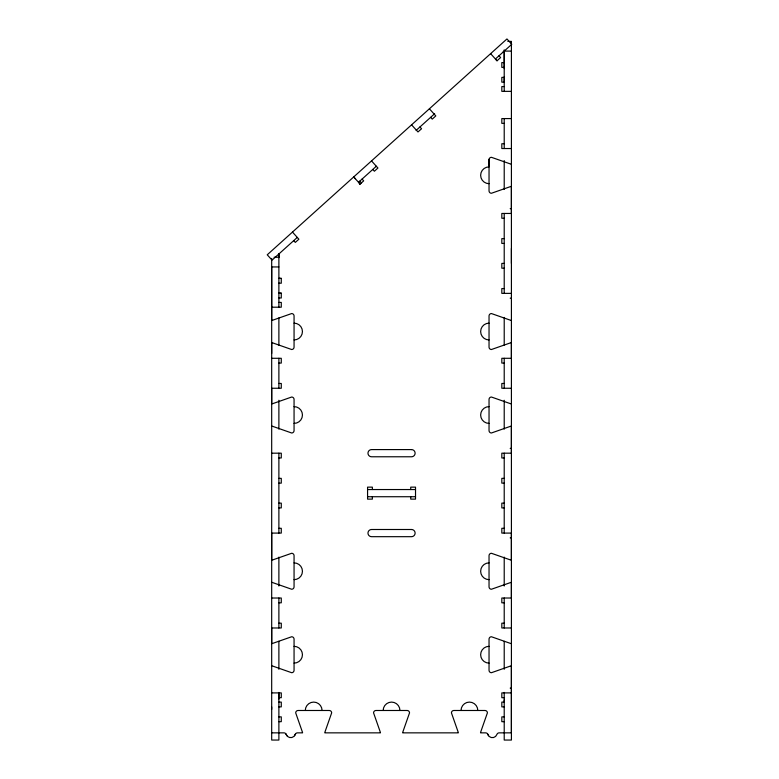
<?xml version="1.0" encoding="UTF-8"?>
<svg xmlns="http://www.w3.org/2000/svg" width="779" height="779" viewBox="0 0 779 779"><rect width="100%" height="100%" fill="white"/><g stroke="black" fill="none" stroke-linecap="round" stroke-linejoin="round"><path stroke-width="1.17" d="M271.686 709.387L271.686 706.884M271.686 353.5L271.686 266.944L278.882 266.944M278.882 257.645L278.882 253.993L278.882 307.208M278.882 698.958L278.882 692.901M278.882 345.194L278.882 317.929M504.217 700.993L504.217 699.893M504.217 81.785L504.217 77.014M504.217 68.649L504.217 51.093L511.414 51.093M511.414 263.399L511.414 248.423M489.076 159.267L489.037 166.891A8.394 8.394 0 0 0 480.643 175.285A8.394 8.394 0 0 0 489.037 183.678M294.559 735.727L295.572 733.828M502.913 52.271L504.217 51.093M297.286 237.42L272.046 260.137L267.236 254.801L506.954 38.95L511.764 44.296L495.434 59L497.041 60.781L500.605 57.568L498.998 55.786M376.335 166.239L358.515 182.286L360.122 184.068L353.705 176.94L355.312 178.722M416.122 130.414L434.633 113.744M359.635 184.506L363.686 180.855L362.079 179.073M507.811 41.384L511.414 41.384L511.414 740.05L504.217 740.05L504.217 692.424M504.217 62.593L501.822 62.593L501.822 67.383L504.217 67.383M504.217 77.374L501.822 77.374L501.822 82.165L504.217 82.165M504.217 86.566L501.822 86.566L501.822 91.357L511.414 91.357M511.414 118.574L501.822 118.574L501.822 123.364L504.217 123.364M504.217 143.735L501.822 143.735L501.822 148.536L511.414 148.536M510.206 208.665L511.414 208.665M504.217 218.256L501.822 218.256L501.822 213.456L511.414 213.456L511.414 186.415A2.395 2.395 0 0 0 510.722 186.512L491.432 193.26A2.395 2.395 0 0 1 489.037 190.865L489.037 159.705A2.395 2.395 0 0 1 491.432 157.309L510.722 164.057A2.405 2.405 0 0 0 511.414 164.155M504.217 238.627L501.822 238.627L501.822 243.428L504.217 243.428M274.081 257.236L278.882 257.236M504.217 263.399L501.822 263.399L501.822 268.2L504.217 268.2M278.882 278.327L281.277 278.327L281.277 283.235L278.882 283.128M278.882 278.434L281.277 278.434M504.217 288.571L501.822 288.571L501.822 293.371L511.414 293.371M278.882 293.118L281.277 293.118L281.277 298.016L278.882 297.909M278.882 293.225L281.277 293.225M510.206 298.162L511.414 298.162M278.882 302.408L281.277 302.408L281.277 307.208L271.686 307.208M271.686 358.291L281.277 358.291L281.277 363.082L278.882 363.082M504.217 363.082L501.822 363.082L501.822 358.291L511.414 358.291L511.414 342.672A2.395 2.395 0 0 0 510.722 342.77L491.432 349.518A2.395 2.395 0 0 1 489.037 347.122L489.037 315.962A2.395 2.395 0 0 1 491.432 313.557L510.722 320.315A2.395 2.395 0 0 0 511.414 320.412M278.882 383.463L281.277 383.463L281.277 388.254L271.686 388.254L271.686 403.882A2.395 2.395 0 0 0 272.368 403.775L291.667 397.027A2.395 2.395 0 0 1 294.063 399.423L294.063 430.592A2.395 2.395 0 0 1 291.667 432.988L272.368 426.23A2.395 2.395 0 0 0 271.686 426.132M504.217 383.463L501.822 383.463L501.822 388.254L511.414 388.254M510.206 448.383L511.414 448.383M271.686 453.183L281.277 453.183L281.277 457.974L278.882 457.974M504.217 457.974L501.822 457.974L501.822 453.183L511.414 453.183L511.414 426.132A2.395 2.395 0 0 0 510.722 426.23L491.432 432.988A2.395 2.395 0 0 1 489.037 430.592L489.037 399.423A2.395 2.395 0 0 1 491.432 397.027L510.722 403.775A2.395 2.395 0 0 0 511.414 403.882M278.882 478.355L281.277 478.355L281.277 483.146L278.882 483.146M504.217 478.355L501.822 478.355L501.822 483.146L504.217 483.146M367.571 489.543L415.519 489.543M367.571 496.729L415.519 496.729M278.882 503.127L281.277 503.127L281.277 507.918L278.882 507.918M504.217 503.127L501.822 503.127L501.822 507.918L504.217 507.918M278.882 528.298L281.277 528.298L281.277 533.089L271.686 533.089L271.686 560.14A2.395 2.395 0 0 0 272.368 560.033L291.667 553.285A2.395 2.395 0 0 1 294.063 555.68L294.063 586.85A2.395 2.395 0 0 1 291.667 589.245L272.368 582.488A2.395 2.395 0 0 0 271.686 582.39M504.217 528.298L501.822 528.298L501.822 533.089L511.414 533.089L511.414 560.14A2.395 2.395 0 0 1 510.722 560.033L491.432 553.285A2.395 2.395 0 0 0 489.037 555.68L489.037 586.85A2.395 2.395 0 0 0 491.432 589.245L510.722 582.488A2.395 2.395 0 0 1 511.414 582.39L511.414 598.019L501.822 598.019L501.822 602.81L504.217 602.81M510.206 537.88L511.414 537.88M271.686 598.019L281.277 598.019L281.277 602.81L278.882 602.81M278.882 623.181L281.277 623.181L281.277 627.981L271.686 627.981L271.686 643.6A2.395 2.395 0 0 0 272.368 643.503L291.667 636.755A2.395 2.395 0 0 1 294.063 639.15L294.063 670.31A2.395 2.395 0 0 1 291.667 672.705L272.368 665.957A2.395 2.395 0 0 0 271.686 665.86M504.217 623.181L501.822 623.181L501.822 627.981L511.414 627.981M510.206 688.11L511.414 688.11M271.686 692.901L281.277 692.901L281.277 697.702L278.882 697.702M511.414 692.901L501.822 692.901L501.822 697.702L504.217 697.702M278.882 702.093L281.277 702.093L281.277 706.884L278.853 706.884M504.217 702.093L501.822 702.093L501.822 706.884L504.237 706.884M278.853 716.875L281.277 716.875L281.277 721.675L278.882 721.675M504.237 716.875L501.822 716.875L501.822 721.675L504.217 721.675M271.686 732.854L283.936 732.854A2.395 2.395 0 0 1 286.195 734.461A4.791 4.791 0 0 0 295.231 734.461A2.395 2.395 0 0 1 297.49 732.854L302.554 732.854A2.395 2.395 0 0 0 302.447 732.172L295.699 712.882A2.395 2.395 0 0 1 298.094 710.487L329.264 710.487A2.395 2.395 0 0 1 331.659 712.882L324.901 732.172A2.395 2.395 0 0 0 324.804 732.854L380.425 732.854A2.395 2.395 0 0 0 380.318 732.172L373.569 712.882A2.395 2.395 0 0 1 375.965 710.487L407.135 710.487A2.395 2.395 0 0 1 409.53 712.882L402.772 732.172A2.395 2.395 0 0 0 402.675 732.854L458.295 732.854A2.395 2.395 0 0 0 458.188 732.172L451.44 712.882A2.395 2.395 0 0 1 453.836 710.487L484.996 710.487A2.395 2.395 0 0 1 487.401 712.882L480.643 732.172A2.395 2.395 0 0 0 480.546 732.854L485.599 732.854A2.395 2.395 0 0 1 487.858 734.461A4.791 4.791 0 0 0 496.905 734.461A2.395 2.395 0 0 1 499.164 732.854L511.414 732.854L511.414 665.86A2.395 2.395 0 0 0 510.722 665.957L491.432 672.705A2.395 2.395 0 0 1 489.037 670.31L489.037 639.15A2.395 2.395 0 0 1 491.432 636.755L510.722 643.503A2.395 2.395 0 0 0 511.414 643.6M490.624 53.654L497.041 60.781M429.395 108.787L435.802 115.915L432.248 119.129L430.641 117.347M419.949 126.967L421.556 128.749L417.992 131.953L411.575 124.835M371.515 160.893L377.932 168.021L374.378 171.234L372.771 169.452M359.81 181.118L361.417 182.899M292.466 232.074L298.883 239.202L295.319 242.405L293.722 240.623M487.527 733.828L488.54 735.727M285.854 733.828L286.867 735.727M504.217 49.856L504.217 91.357M504.217 118.574L504.217 148.536M504.217 160.542L504.217 189.414M504.217 213.456L504.217 293.371M504.217 317.404L504.217 345.078M504.217 358.291L504.217 388.254M504.217 400.27L504.217 429.141M504.217 453.183L504.217 533.089M504.217 557.131L504.217 586.003M504.217 598.019L504.217 627.981M504.217 641.292L504.217 669.278M410.728 489.543L410.728 487.138L415.519 487.138L415.519 499.125L410.728 499.125L410.728 496.729M372.372 489.543L372.372 487.138L367.571 487.138L367.571 499.125L372.372 499.125L372.372 496.729M278.882 358.291L278.882 388.254M278.882 400.27L278.882 429.141M278.882 453.183L278.882 533.089M278.882 557.131L278.882 586.003M278.882 598.019L278.882 627.981M278.882 641.292L278.882 669.278M278.882 692.424L278.882 740.05L271.686 740.05L271.686 342.672A2.395 2.395 0 0 1 272.368 342.77L291.667 349.518A2.395 2.395 0 0 0 294.063 347.122L294.063 315.962A2.395 2.395 0 0 0 291.667 313.557L272.368 320.315A2.395 2.395 0 0 1 271.686 320.412L271.686 258.443M294.063 323.149A8.394 8.394 0 0 1 302.447 331.542A8.394 8.394 0 0 1 294.063 339.936M294.063 406.619A8.394 8.394 0 0 1 302.447 415.003A8.394 8.394 0 0 1 294.063 423.396M489.037 423.396A8.394 8.394 0 0 1 480.643 415.003A8.394 8.394 0 0 1 489.037 406.619M489.037 339.936A8.394 8.394 0 0 1 480.643 331.542A8.394 8.394 0 0 1 489.037 323.149M294.063 562.876A8.394 8.394 0 0 1 302.447 571.26A8.394 8.394 0 0 1 294.063 579.654M294.063 646.336A8.394 8.394 0 0 1 302.447 654.73A8.394 8.394 0 0 1 294.063 663.124M489.037 663.124A8.394 8.394 0 0 1 480.643 654.73A8.394 8.394 0 0 1 489.037 646.336M489.037 579.654A8.394 8.394 0 0 1 480.643 571.26A8.394 8.394 0 0 1 489.037 562.876M305.29 710.487A8.394 8.394 0 0 1 313.674 702.093A8.394 8.394 0 0 1 322.068 710.487M383.161 710.487A8.394 8.394 0 0 1 391.545 702.093A8.394 8.394 0 0 1 399.939 710.487M461.032 710.487A8.394 8.394 0 0 1 469.416 702.093A8.394 8.394 0 0 1 477.809 710.487M411.526 449.59L371.573 449.59A3.593 3.593 0 0 0 367.97 453.183A3.593 3.593 0 0 0 371.573 456.776L411.526 456.776A3.593 3.593 0 0 0 415.119 453.183A3.593 3.593 0 0 0 411.526 449.59M411.526 529.496L371.573 529.496A3.593 3.593 0 0 0 367.97 533.089A3.593 3.593 0 0 0 371.573 536.682L411.526 536.682A3.593 3.593 0 0 0 415.119 533.089A3.593 3.593 0 0 0 411.526 529.496"/></g></svg>
